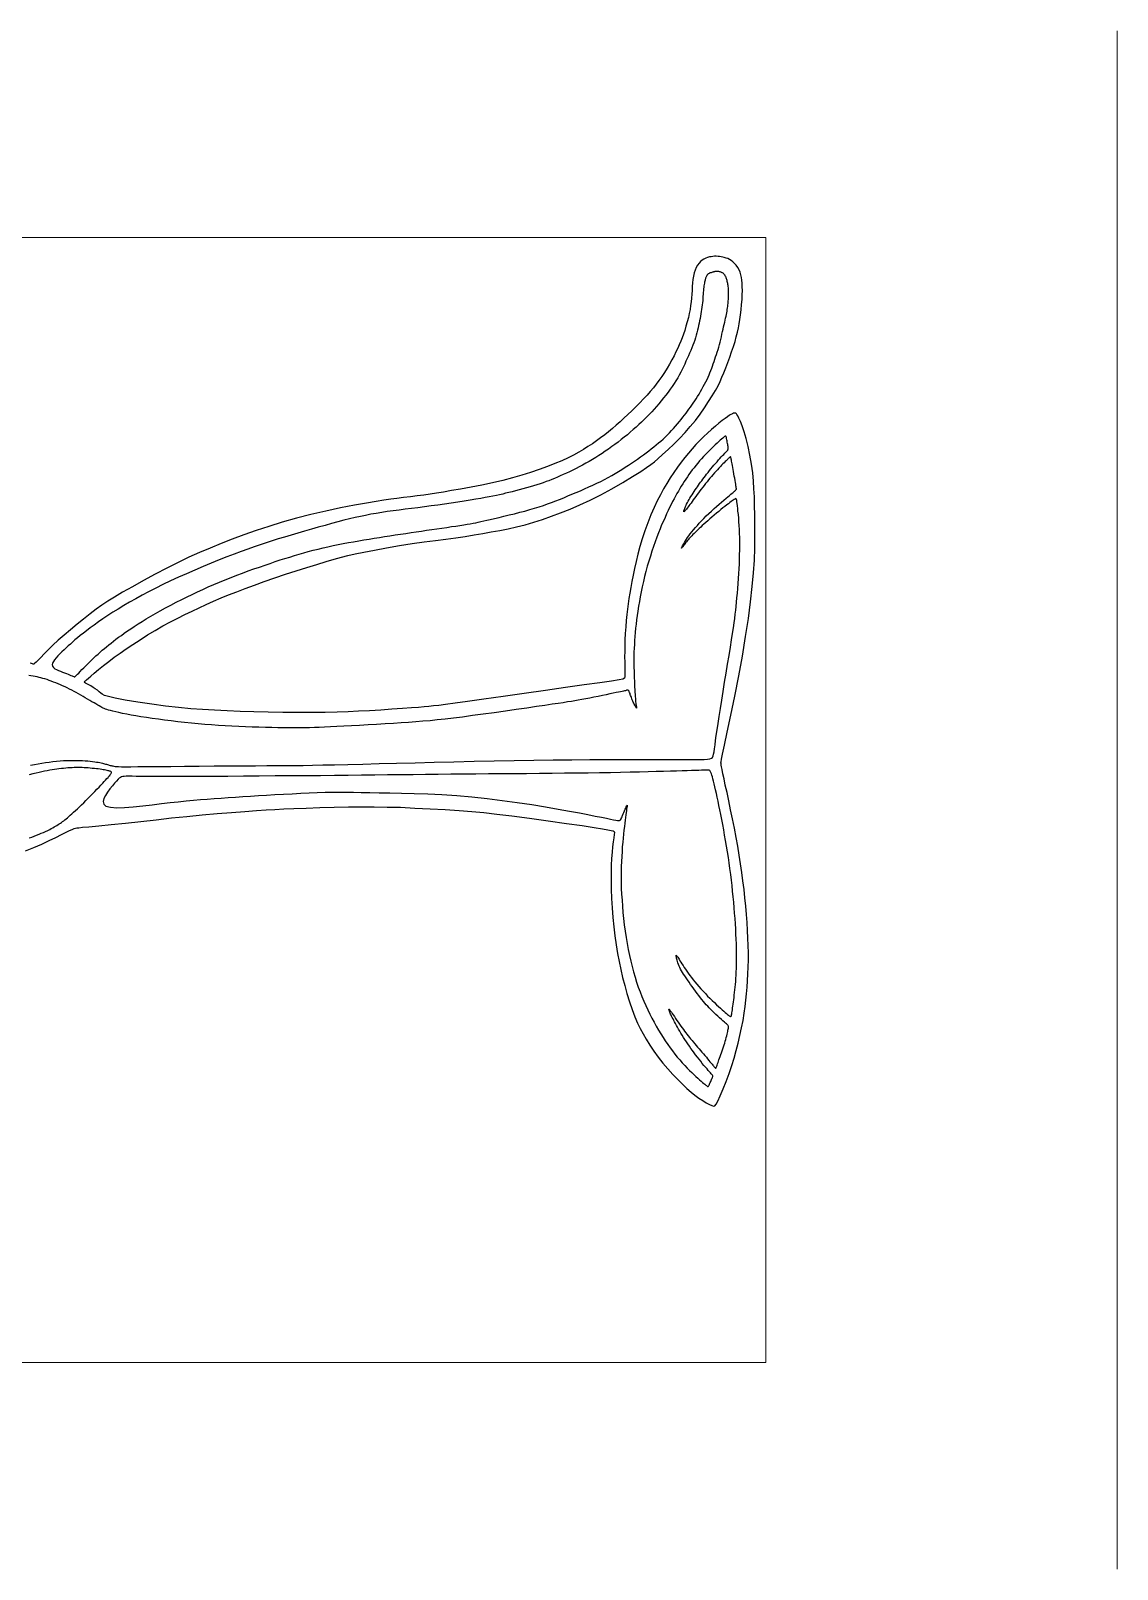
# Model space of a CAD drawing. Extents: x -10 to 143, y -5 to 105.
# Drawn here: x 65.9 to 143.2, y -4.7 to 104.7 of the extents above; entities that cross this region are included whole.
import ezdxf

# ---------------------------------------------------------------- set-up
doc = ezdxf.new("R2010")
doc.units = 0
doc.layers.add('1', color=7, linetype='CONTINUOUS')
doc.layers.add('cutUnten', color=7, linetype='CONTINUOUS', lineweight=0)
doc.layers.add('Ramen', color=7, linetype='CONTINUOUS', lineweight=0)

msp = doc.modelspace()

# ---------------------------------------------------------------- linework, layer by layer
at = {"layer": '1', "color": 7, "linetype": 'CONTINUOUS'}
for points in [[(65.56, 46.39), (66.15, 46.63), (66.71, 46.87), (67.24, 47.11), (67.71, 47.34), (68.11, 47.55), (68.45, 47.71), (68.7, 47.83), (68.88, 47.91), (69.01, 47.97), (69.11, 48), (69.2, 48.01), (69.35, 48.03), (69.61, 48.06), (70.07, 48.1), (70.77, 48.17), (71.66, 48.26), (72.68, 48.36), (73.76, 48.48), (74.85, 48.6), (75.95, 48.72), (77.04, 48.83), (78.12, 48.94), (79.19, 49.03), (80.22, 49.12), (81.16, 49.19), (81.99, 49.25), (82.68, 49.29), (83.3, 49.33), (83.93, 49.36), (84.65, 49.39), (85.52, 49.43), (86.5, 49.46), (87.52, 49.49), (88.53, 49.51), (89.47, 49.52), (90.37, 49.52), (91.28, 49.5), (92.23, 49.48), (93.27, 49.43), (94.35, 49.38), (95.41, 49.32), (96.41, 49.25), (97.31, 49.18), (98.18, 49.1), (99.1, 49), (100.16, 48.87), (101.41, 48.7), (102.75, 48.52), (104.05, 48.34), (105.17, 48.18), (106.01, 48.05), (106.6, 47.95), (106.99, 47.88), (107.23, 47.83), (107.38, 47.8), (107.45, 47.76), (107.46, 47.68), (107.45, 47.54), (107.42, 47.32), (107.38, 47.03), (107.33, 46.68), (107.29, 46.28), (107.26, 45.84), (107.24, 45.36), (107.23, 44.83), (107.23, 44.26), (107.23, 43.65), (107.26, 43), (107.29, 42.33), (107.34, 41.65), (107.41, 40.99), (107.49, 40.33), (107.58, 39.7), (107.68, 39.09), (107.79, 38.51), (107.91, 37.94), (108.04, 37.38), (108.19, 36.81), (108.35, 36.23), (108.53, 35.65), (108.72, 35.1), (108.91, 34.59), (109.1, 34.14), (109.29, 33.74), (109.5, 33.36), (109.73, 32.98), (109.98, 32.57), (110.27, 32.14), (110.57, 31.71), (110.9, 31.29), (111.25, 30.87), (111.61, 30.48), (111.96, 30.12), (112.3, 29.78), (112.61, 29.49), (112.91, 29.23), (113.19, 29), (113.46, 28.8), (113.74, 28.62), (113.99, 28.47), (114.22, 28.35), (114.4, 28.27), (114.52, 28.22), (114.61, 28.24), (114.7, 28.36), (114.82, 28.59), (114.99, 28.97), (115.2, 29.45), (115.42, 29.99), (115.63, 30.56), (115.82, 31.11), (115.99, 31.65), (116.13, 32.18), (116.27, 32.71), (116.39, 33.26), (116.51, 33.8), (116.61, 34.33), (116.7, 34.84), (116.77, 35.32), (116.82, 35.77), (116.86, 36.22), (116.9, 36.68), (116.93, 37.15), (116.96, 37.63), (116.97, 38.12), (116.99, 38.63), (116.99, 39.14), (116.98, 39.65), (116.96, 40.18), (116.94, 40.73), (116.9, 41.29), (116.86, 41.86), (116.81, 42.45), (116.75, 43.04), (116.68, 43.64), (116.6, 44.25), (116.52, 44.85), (116.43, 45.47), (116.33, 46.08), (116.24, 46.71), (116.13, 47.34), (116.01, 47.99), (115.87, 48.65), (115.73, 49.31), (115.59, 49.94), (115.47, 50.53), (115.35, 51.05), (115.26, 51.5), (115.18, 51.87), (115.13, 52.16), (115.09, 52.35), (115.06, 52.48), (115.05, 52.57), (115.04, 52.64), (115.05, 52.72), (115.08, 52.9), (115.15, 53.26), (115.29, 53.89), (115.49, 54.83), (115.75, 56.03), (116.03, 57.39), (116.31, 58.82), (116.57, 60.24), (116.79, 61.62), (116.99, 62.91), (117.15, 64.1), (117.27, 65.18), (117.36, 66.15), (117.42, 67.05), (117.45, 67.9), (117.46, 68.72), (117.46, 69.51), (117.45, 70.25), (117.43, 70.94), (117.42, 71.55), (117.39, 72.12), (117.36, 72.68), (117.3, 73.26), (117.21, 73.88), (117.1, 74.52), (116.98, 75.13), (116.84, 75.7), (116.69, 76.19), (116.55, 76.6), (116.42, 76.92), (116.32, 77.16), (116.24, 77.33), (116.18, 77.42), (116.14, 77.47), (116.1, 77.5), (116.05, 77.51), (116, 77.51), (115.93, 77.5), (115.85, 77.47), (115.75, 77.42), (115.64, 77.36), (115.5, 77.26), (115.33, 77.14), (115.12, 76.98), (114.89, 76.8), (114.64, 76.58), (114.37, 76.35), (114.09, 76.1), (113.81, 75.84), (113.53, 75.56), (113.25, 75.28), (112.98, 74.98), (112.72, 74.67), (112.46, 74.35), (112.2, 74.02), (111.94, 73.66), (111.69, 73.29), (111.43, 72.91), (111.19, 72.52), (110.96, 72.12), (110.73, 71.71), (110.51, 71.28), (110.29, 70.8), (110.06, 70.28), (109.84, 69.72), (109.62, 69.15), (109.43, 68.58), (109.27, 68.02), (109.12, 67.49), (109, 66.97), (108.89, 66.47), (108.79, 66), (108.7, 65.54), (108.62, 65.11), (108.55, 64.71), (108.49, 64.33), (108.43, 63.96), (108.39, 63.58), (108.34, 63.19), (108.3, 62.76), (108.26, 62.31), (108.23, 61.85), (108.21, 61.4), (108.19, 60.97), (108.19, 60.56), (108.18, 60.17), (108.19, 59.81), (108.19, 59.49), (108.19, 59.2), (108.2, 58.96), (108.2, 58.79), (108.18, 58.67), (108.07, 58.6), (107.79, 58.54), (107.26, 58.46), (106.42, 58.34), (105.31, 58.18), (103.99, 58), (102.55, 57.79), (101.04, 57.58), (99.55, 57.36), (98.18, 57.17), (97.01, 57), (96.12, 56.88), (95.45, 56.79), (94.96, 56.73), (94.58, 56.69), (94.25, 56.65), (93.92, 56.62), (93.53, 56.59), (93.03, 56.55), (92.39, 56.5), (91.63, 56.45), (90.83, 56.4), (90.03, 56.35), (89.26, 56.31), (88.51, 56.27), (87.73, 56.25), (86.88, 56.23), (85.93, 56.22), (84.92, 56.22), (83.86, 56.23), (82.82, 56.25), (81.8, 56.27), (80.83, 56.3), (79.9, 56.33), (79.01, 56.38), (78.16, 56.43), (77.32, 56.49), (76.45, 56.57), (75.53, 56.68), (74.54, 56.81), (73.56, 56.96), (72.66, 57.11), (71.94, 57.24), (71.46, 57.35), (71.18, 57.44), (71.02, 57.52), (70.91, 57.6), (70.8, 57.69), (70.67, 57.8), (70.52, 57.9), (70.37, 58.01), (70.21, 58.11), (70.06, 58.19), (69.93, 58.26), (69.83, 58.32), (69.76, 58.36), (69.74, 58.38), (69.75, 58.41), (69.78, 58.44), (69.83, 58.48), (69.91, 58.55), (70.03, 58.66), (70.21, 58.81), (70.45, 59.02), (70.76, 59.28), (71.1, 59.56), (71.48, 59.85), (71.87, 60.15), (72.29, 60.45), (72.73, 60.76), (73.2, 61.07), (73.71, 61.4), (74.25, 61.74), (74.79, 62.06), (75.34, 62.38), (75.87, 62.66), (76.39, 62.93), (76.9, 63.19), (77.41, 63.43), (77.92, 63.67), (78.42, 63.91), (78.94, 64.14), (79.47, 64.37), (80.01, 64.59), (80.59, 64.81), (81.19, 65.04), (81.85, 65.28), (82.55, 65.53), (83.29, 65.79), (84.05, 66.05), (84.82, 66.3), (85.57, 66.54), (86.28, 66.75), (86.94, 66.95), (87.53, 67.12), (88.03, 67.26), (88.5, 67.38), (89.01, 67.5), (89.62, 67.63), (90.38, 67.77), (91.25, 67.93), (92.16, 68.09), (93.07, 68.23), (93.93, 68.35), (94.72, 68.46), (95.47, 68.56), (96.17, 68.65), (96.83, 68.75), (97.47, 68.85), (98.09, 68.95), (98.7, 69.06), (99.3, 69.17), (99.9, 69.29), (100.5, 69.42), (101.11, 69.57), (101.72, 69.75), (102.34, 69.96), (102.98, 70.18), (103.63, 70.43), (104.3, 70.69), (105, 70.99), (105.73, 71.32), (106.49, 71.7), (107.28, 72.13), (108.05, 72.58), (108.75, 73.01), (109.33, 73.37), (109.75, 73.64), (110.05, 73.85), (110.3, 74.05), (110.56, 74.27), (110.89, 74.57), (111.28, 74.92), (111.68, 75.31), (112.1, 75.72), (112.49, 76.14), (112.86, 76.57), (113.22, 77), (113.55, 77.44), (113.87, 77.89), (114.16, 78.33), (114.42, 78.75), (114.65, 79.13), (114.83, 79.46), (114.98, 79.77), (115.11, 80.07), (115.24, 80.38), (115.38, 80.73), (115.52, 81.11), (115.67, 81.5), (115.8, 81.88), (115.93, 82.25), (116.04, 82.6), (116.13, 82.94), (116.21, 83.26), (116.28, 83.57), (116.34, 83.87), (116.39, 84.18), (116.43, 84.51), (116.47, 84.86), (116.51, 85.23), (116.54, 85.59), (116.56, 85.92), (116.57, 86.23), (116.56, 86.5), (116.55, 86.75), (116.52, 86.97), (116.49, 87.17), (116.45, 87.36), (116.4, 87.54), (116.33, 87.71), (116.24, 87.87), (116.13, 88.03), (116.01, 88.16), (115.89, 88.28), (115.76, 88.37), (115.64, 88.44), (115.52, 88.5), (115.4, 88.54), (115.28, 88.58), (115.17, 88.61), (115.06, 88.63), (114.94, 88.65), (114.83, 88.66), (114.71, 88.67), (114.59, 88.67), (114.47, 88.66), (114.34, 88.64), (114.22, 88.62), (114.09, 88.58), (113.96, 88.53), (113.83, 88.47), (113.71, 88.39), (113.59, 88.3), (113.48, 88.18), (113.38, 88.04), (113.28, 87.88), (113.2, 87.69), (113.14, 87.49), (113.09, 87.26), (113.05, 87.02), (113.02, 86.77), (113, 86.51), (112.98, 86.24), (112.96, 85.97), (112.94, 85.7), (112.91, 85.43), (112.88, 85.16), (112.84, 84.88), (112.78, 84.6), (112.72, 84.31), (112.64, 84.01), (112.55, 83.7), (112.46, 83.4), (112.37, 83.12), (112.27, 82.86), (112.18, 82.62), (112.07, 82.38), (111.96, 82.13), (111.84, 81.87), (111.7, 81.59), (111.55, 81.3), (111.39, 81), (111.21, 80.71), (111.02, 80.41), (110.83, 80.12), (110.63, 79.84), (110.43, 79.57), (110.23, 79.31), (110.01, 79.05), (109.78, 78.79), (109.53, 78.52), (109.26, 78.24), (108.98, 77.96), (108.7, 77.68), (108.42, 77.41), (108.14, 77.15), (107.87, 76.9), (107.59, 76.65), (107.32, 76.42), (107.04, 76.19), (106.77, 75.98), (106.48, 75.76), (106.19, 75.55), (105.89, 75.34), (105.58, 75.14), (105.25, 74.93), (104.92, 74.73), (104.56, 74.53), (104.17, 74.33), (103.73, 74.13), (103.23, 73.92), (102.69, 73.71), (102.11, 73.5), (101.5, 73.29), (100.87, 73.1), (100.2, 72.9), (99.51, 72.72), (98.78, 72.55), (98.02, 72.39), (97.26, 72.24), (96.52, 72.11), (95.86, 72), (95.3, 71.9), (94.8, 71.82), (94.35, 71.75), (93.9, 71.69), (93.43, 71.63), (92.95, 71.57), (92.46, 71.51), (91.99, 71.45), (91.54, 71.39), (91.06, 71.32), (90.5, 71.23), (89.81, 71.11), (88.96, 70.96), (87.98, 70.77), (86.93, 70.55), (85.87, 70.31), (84.83, 70.04), (83.83, 69.76), (82.88, 69.46), (81.97, 69.16), (81.1, 68.86), (80.27, 68.55), (79.48, 68.24), (78.7, 67.92), (77.95, 67.6), (77.19, 67.26), (76.42, 66.89), (75.62, 66.49), (74.79, 66.06), (73.95, 65.61), (73.16, 65.17), (72.46, 64.77), (71.89, 64.43), (71.42, 64.14), (71, 63.85), (70.59, 63.56), (70.15, 63.23), (69.69, 62.87), (69.23, 62.5), (68.76, 62.11), (68.32, 61.73), (67.89, 61.36), (67.51, 61), (67.17, 60.68), (66.88, 60.39), (66.64, 60.14), (66.45, 59.95), (66.32, 59.8), (66.22, 59.72), (66.16, 59.67), (66.11, 59.66), (66.06, 59.68), (65.99, 59.7), (65.9, 59.73)], [(65.92, 52.47), (66.19, 52.52), (66.46, 52.57), (66.72, 52.62), (66.99, 52.66), (67.25, 52.7), (67.51, 52.73), (67.77, 52.76), (68.02, 52.78), (68.27, 52.8), (68.51, 52.81), (68.75, 52.82), (68.98, 52.82), (69.2, 52.82), (69.41, 52.82), (69.62, 52.81), (69.81, 52.79), (70, 52.78), (70.17, 52.76), (70.33, 52.74), (70.48, 52.72), (70.61, 52.7), (70.73, 52.68), (70.84, 52.66), (70.94, 52.64), (71.03, 52.62), (71.12, 52.6), (71.19, 52.58), (71.26, 52.56), (71.33, 52.54), (71.39, 52.52), (71.46, 52.5), (71.52, 52.48), (71.58, 52.46), (71.65, 52.45), (71.71, 52.43), (71.78, 52.42), (71.85, 52.4), (71.93, 52.39), (72.04, 52.38), (72.18, 52.38), (72.39, 52.37), (72.68, 52.37), (73.06, 52.37), (73.56, 52.38), (74.2, 52.38), (74.98, 52.39), (75.89, 52.39), (76.88, 52.4), (77.92, 52.41), (78.98, 52.42), (80.02, 52.43), (81.01, 52.44), (81.92, 52.44), (82.72, 52.45), (83.42, 52.45), (84.07, 52.45), (84.7, 52.46), (85.32, 52.46), (85.99, 52.47), (86.72, 52.49), (87.54, 52.5), (88.49, 52.53), (89.56, 52.55), (90.72, 52.59), (91.96, 52.62), (93.28, 52.65), (94.64, 52.69), (96.04, 52.72), (97.47, 52.75), (98.9, 52.78), (100.33, 52.81), (101.73, 52.83), (103.11, 52.85), (104.43, 52.86), (105.7, 52.87), (106.9, 52.88), (108.01, 52.89), (109.03, 52.89), (109.95, 52.89), (110.78, 52.89), (111.51, 52.89), (112.15, 52.89), (112.71, 52.89), (113.17, 52.89), (113.55, 52.89), (113.85, 52.89), (114.08, 52.9), (114.25, 52.93), (114.36, 52.97), (114.44, 53.03), (114.49, 53.13), (114.52, 53.26), (114.55, 53.43), (114.58, 53.65), (114.62, 53.92), (114.66, 54.23), (114.71, 54.59), (114.77, 54.99), (114.84, 55.45), (114.92, 55.95), (115, 56.5), (115.1, 57.09), (115.2, 57.72), (115.3, 58.37), (115.41, 59.02), (115.51, 59.67), (115.62, 60.28), (115.71, 60.86), (115.79, 61.38), (115.87, 61.84), (115.93, 62.24), (115.98, 62.6), (116.02, 62.91), (116.06, 63.21), (116.1, 63.49), (116.13, 63.77), (116.15, 64.06), (116.18, 64.38), (116.21, 64.7), (116.24, 65.04), (116.26, 65.39), (116.29, 65.75), (116.31, 66.1), (116.33, 66.45), (116.35, 66.8), (116.36, 67.13), (116.37, 67.45), (116.38, 67.77), (116.38, 68.07), (116.38, 68.37), (116.38, 68.66), (116.37, 68.95), (116.36, 69.23), (116.34, 69.51), (116.32, 69.78), (116.3, 70.05), (116.28, 70.3), (116.25, 70.53), (116.23, 70.74), (116.21, 70.93), (116.19, 71.08), (116.18, 71.21), (116.16, 71.3), (116.15, 71.37), (116.13, 71.41), (116.12, 71.43), (116.09, 71.44), (116.06, 71.43), (116.02, 71.4), (115.97, 71.37), (115.91, 71.33), (115.84, 71.28), (115.76, 71.22), (115.67, 71.15), (115.57, 71.07), (115.45, 70.98), (115.32, 70.88), (115.18, 70.77), (115.03, 70.65), (114.88, 70.52), (114.72, 70.39), (114.56, 70.25), (114.4, 70.12), (114.25, 69.99), (114.1, 69.86), (113.96, 69.73), (113.83, 69.62), (113.71, 69.51), (113.6, 69.4), (113.49, 69.3), (113.39, 69.21), (113.3, 69.12), (113.21, 69.03), (113.13, 68.95), (113.05, 68.87), (112.97, 68.79), (112.9, 68.72), (112.83, 68.65), (112.76, 68.58), (112.7, 68.51), (112.64, 68.44), (112.58, 68.36), (112.52, 68.29), (112.47, 68.22), (112.42, 68.15), (112.37, 68.09), (112.33, 68.04), (112.3, 67.99), (112.27, 67.95), (112.25, 67.92), (112.24, 67.91), (112.23, 67.91), (112.23, 67.91), (112.24, 67.94), (112.25, 67.97), (112.28, 68.01), (112.31, 68.07), (112.34, 68.14), (112.39, 68.22), (112.45, 68.32), (112.51, 68.42), (112.58, 68.54), (112.67, 68.66), (112.76, 68.79), (112.86, 68.93), (112.97, 69.07), (113.09, 69.22), (113.22, 69.37), (113.36, 69.53), (113.5, 69.69), (113.66, 69.86), (113.82, 70.03), (113.99, 70.2), (114.17, 70.37), (114.36, 70.55), (114.55, 70.72), (114.73, 70.88), (114.91, 71.04), (115.08, 71.19), (115.25, 71.33), (115.4, 71.46), (115.53, 71.57), (115.64, 71.66), (115.74, 71.75), (115.83, 71.82), (115.9, 71.88), (115.97, 71.93), (116.02, 71.97), (116.06, 72), (116.09, 72.03), (116.11, 72.05), (116.13, 72.08), (116.14, 72.11), (116.14, 72.14), (116.13, 72.2), (116.12, 72.26), (116.11, 72.35), (116.09, 72.46), (116.07, 72.59), (116.04, 72.73), (116.02, 72.88), (115.99, 73.04), (115.96, 73.2), (115.93, 73.36), (115.91, 73.51), (115.88, 73.65), (115.86, 73.78), (115.84, 73.9), (115.82, 74), (115.8, 74.09), (115.79, 74.17), (115.77, 74.24), (115.76, 74.29), (115.75, 74.34), (115.74, 74.37), (115.74, 74.39), (115.73, 74.4), (115.72, 74.4), (115.7, 74.4), (115.68, 74.39), (115.66, 74.37), (115.64, 74.35), (115.6, 74.32), (115.56, 74.28), (115.52, 74.24), (115.47, 74.19), (115.41, 74.13), (115.34, 74.07), (115.26, 73.99), (115.18, 73.91), (115.09, 73.81), (115, 73.71), (114.9, 73.61), (114.79, 73.49), (114.69, 73.38), (114.58, 73.26), (114.47, 73.13), (114.36, 73.01), (114.26, 72.88), (114.15, 72.76), (114.05, 72.63), (113.94, 72.5), (113.84, 72.37), (113.74, 72.24), (113.63, 72.11), (113.53, 71.98), (113.44, 71.85), (113.34, 71.72), (113.25, 71.59), (113.16, 71.47), (113.07, 71.35), (112.99, 71.23), (112.91, 71.12), (112.83, 71.02), (112.76, 70.93), (112.7, 70.84), (112.64, 70.76), (112.58, 70.69), (112.54, 70.63), (112.5, 70.59), (112.46, 70.55), (112.44, 70.52), (112.42, 70.51), (112.41, 70.5), (112.4, 70.51), (112.4, 70.52), (112.4, 70.55), (112.41, 70.58), (112.43, 70.62), (112.44, 70.68), (112.47, 70.74), (112.49, 70.8), (112.52, 70.88), (112.56, 70.96), (112.6, 71.05), (112.65, 71.15), (112.7, 71.25), (112.77, 71.36), (112.83, 71.47), (112.9, 71.58), (112.98, 71.7), (113.06, 71.82), (113.13, 71.93), (113.21, 72.05), (113.29, 72.17), (113.37, 72.28), (113.44, 72.39), (113.52, 72.5), (113.59, 72.6), (113.67, 72.71), (113.75, 72.82), (113.84, 72.94), (113.93, 73.05), (114.02, 73.18), (114.12, 73.3), (114.22, 73.43), (114.33, 73.56), (114.43, 73.69), (114.54, 73.82), (114.65, 73.94), (114.76, 74.06), (114.86, 74.18), (114.97, 74.29), (115.06, 74.4), (115.16, 74.49), (115.24, 74.58), (115.32, 74.66), (115.39, 74.74), (115.44, 74.79), (115.49, 74.84), (115.52, 74.88), (115.54, 74.92), (115.56, 74.95), (115.56, 74.99), (115.56, 75.03), (115.56, 75.07), (115.55, 75.13), (115.54, 75.2), (115.52, 75.28), (115.51, 75.36), (115.49, 75.45), (115.48, 75.54), (115.46, 75.62), (115.44, 75.7), (115.43, 75.77), (115.42, 75.82), (115.4, 75.85), (115.38, 75.87), (115.36, 75.88), (115.33, 75.87), (115.29, 75.84), (115.24, 75.8), (115.17, 75.74), (115.09, 75.67), (114.99, 75.58), (114.88, 75.49), (114.76, 75.38), (114.63, 75.26), (114.5, 75.13), (114.36, 75), (114.22, 74.86), (114.08, 74.71), (113.94, 74.57), (113.8, 74.42), (113.66, 74.26), (113.52, 74.11), (113.39, 73.95), (113.25, 73.79), (113.13, 73.63), (113, 73.47), (112.88, 73.31), (112.76, 73.15), (112.65, 72.99), (112.54, 72.82), (112.43, 72.66), (112.32, 72.49), (112.22, 72.32), (112.11, 72.15), (112.01, 71.97), (111.91, 71.79), (111.81, 71.61), (111.7, 71.42), (111.6, 71.22), (111.5, 71.01), (111.39, 70.8), (111.28, 70.58), (111.17, 70.34), (111.06, 70.1), (110.94, 69.84), (110.82, 69.57), (110.71, 69.29), (110.59, 69), (110.47, 68.69), (110.36, 68.37), (110.24, 68.04), (110.13, 67.69), (110.02, 67.34), (109.91, 66.99), (109.8, 66.62), (109.7, 66.26), (109.61, 65.89), (109.52, 65.53), (109.44, 65.17), (109.37, 64.81), (109.3, 64.46), (109.24, 64.11), (109.18, 63.78), (109.13, 63.44), (109.08, 63.12), (109.04, 62.81), (109, 62.5), (108.97, 62.21), (108.94, 61.92), (108.91, 61.63), (108.89, 61.35), (108.88, 61.07), (108.86, 60.79), (108.85, 60.51), (108.85, 60.24), (108.85, 59.96), (108.85, 59.69), (108.85, 59.43), (108.86, 59.17), (108.86, 58.92), (108.87, 58.68), (108.88, 58.46), (108.89, 58.24), (108.9, 58.04), (108.91, 57.84), (108.92, 57.67), (108.93, 57.5), (108.94, 57.35), (108.95, 57.21), (108.96, 57.09), (108.97, 56.98), (108.98, 56.89), (108.99, 56.81), (109, 56.74), (109.01, 56.68), (109.02, 56.64), (109.02, 56.6), (109.03, 56.57), (109.03, 56.55), (109.02, 56.54), (109.02, 56.54), (109.01, 56.55), (109, 56.57), (108.98, 56.6), (108.96, 56.64), (108.93, 56.69), (108.91, 56.75), (108.87, 56.81), (108.84, 56.88), (108.8, 56.96), (108.77, 57.04), (108.73, 57.12), (108.7, 57.2), (108.67, 57.28), (108.64, 57.36), (108.61, 57.44), (108.59, 57.51), (108.57, 57.58), (108.54, 57.64), (108.52, 57.7), (108.5, 57.74), (108.48, 57.77), (108.46, 57.79), (108.44, 57.8), (108.42, 57.81), (108.4, 57.81), (108.37, 57.81), (108.33, 57.8), (108.29, 57.79), (108.24, 57.77), (108.17, 57.76), (108.1, 57.74), (108, 57.72), (107.89, 57.7), (107.75, 57.67), (107.58, 57.64), (107.38, 57.59), (107.14, 57.55), (106.88, 57.49), (106.6, 57.43), (106.31, 57.37), (106, 57.31), (105.71, 57.25), (105.42, 57.2), (105.15, 57.14), (104.89, 57.1), (104.65, 57.06), (104.4, 57.01), (104.13, 56.97), (103.82, 56.92), (103.46, 56.87), (103.03, 56.81), (102.51, 56.73), (101.91, 56.64), (101.22, 56.54), (100.48, 56.43), (99.7, 56.32), (98.91, 56.21), (98.12, 56.1), (97.36, 56), (96.65, 55.9), (96, 55.82), (95.41, 55.75), (94.86, 55.69), (94.34, 55.64), (93.83, 55.6), (93.33, 55.56), (92.82, 55.52), (92.29, 55.48), (91.73, 55.45), (91.14, 55.41), (90.53, 55.37), (89.93, 55.34), (89.33, 55.31), (88.75, 55.27), (88.21, 55.24), (87.7, 55.22), (87.25, 55.2), (86.84, 55.18), (86.46, 55.16), (86.11, 55.15), (85.77, 55.14), (85.44, 55.13), (85.09, 55.13), (84.74, 55.13), (84.35, 55.13), (83.95, 55.13), (83.52, 55.14), (83.08, 55.15), (82.63, 55.16), (82.16, 55.17), (81.69, 55.19), (81.21, 55.21), (80.73, 55.23), (80.25, 55.25), (79.77, 55.28), (79.29, 55.31), (78.8, 55.35), (78.32, 55.38), (77.84, 55.42), (77.36, 55.47), (76.87, 55.52), (76.39, 55.57), (75.92, 55.62), (75.46, 55.68), (75.01, 55.74), (74.58, 55.8), (74.17, 55.86), (73.77, 55.92), (73.41, 55.98), (73.07, 56.04), (72.76, 56.1), (72.47, 56.16), (72.21, 56.22), (71.99, 56.27), (71.78, 56.32), (71.61, 56.36), (71.47, 56.4), (71.35, 56.44), (71.25, 56.47), (71.16, 56.51), (71.08, 56.54), (71, 56.58), (70.91, 56.63), (70.81, 56.69), (70.7, 56.75), (70.57, 56.83), (70.44, 56.91), (70.29, 56.99), (70.13, 57.08), (69.97, 57.18), (69.81, 57.27), (69.65, 57.36), (69.49, 57.46), (69.33, 57.55), (69.17, 57.64), (69.01, 57.72), (68.85, 57.81), (68.69, 57.89), (68.53, 57.97), (68.37, 58.05), (68.2, 58.12), (68.04, 58.19), (67.88, 58.26), (67.71, 58.33), (67.55, 58.39), (67.39, 58.45), (67.24, 58.51), (67.09, 58.56), (66.94, 58.61), (66.8, 58.65), (66.66, 58.69), (66.52, 58.72), (66.38, 58.75), (66.24, 58.78), (66.1, 58.81), (65.95, 58.83), (65.8, 58.86)], [(65.83, 47.3), (66.01, 47.36), (66.18, 47.43), (66.35, 47.5), (66.52, 47.56), (66.68, 47.63), (66.84, 47.7), (66.99, 47.77), (67.14, 47.84), (67.28, 47.91), (67.39, 47.97), (67.5, 48.02), (67.6, 48.08), (67.69, 48.14), (67.79, 48.19), (67.88, 48.25), (67.96, 48.3), (68.04, 48.36), (68.12, 48.41), (68.2, 48.47), (68.28, 48.53), (68.36, 48.59), (68.45, 48.66), (68.54, 48.74), (68.64, 48.82), (68.74, 48.91), (68.86, 49.01), (68.98, 49.13), (69.11, 49.25), (69.25, 49.38), (69.39, 49.51), (69.54, 49.66), (69.7, 49.81), (69.85, 49.96), (70.01, 50.12), (70.17, 50.28), (70.33, 50.45), (70.49, 50.61), (70.64, 50.76), (70.79, 50.92), (70.92, 51.06), (71.05, 51.19), (71.16, 51.31), (71.26, 51.42), (71.35, 51.52), (71.43, 51.61), (71.49, 51.69), (71.55, 51.75), (71.59, 51.81), (71.63, 51.86), (71.65, 51.9), (71.67, 51.93), (71.68, 51.96), (71.68, 51.98), (71.66, 52), (71.65, 52.01), (71.62, 52.02), (71.58, 52.04), (71.54, 52.05), (71.49, 52.07), (71.43, 52.08), (71.36, 52.1), (71.28, 52.12), (71.19, 52.14), (71.09, 52.15), (70.98, 52.17), (70.86, 52.19), (70.74, 52.21), (70.6, 52.22), (70.46, 52.24), (70.31, 52.25), (70.17, 52.26), (70.02, 52.28), (69.87, 52.28), (69.73, 52.29), (69.58, 52.3), (69.44, 52.3), (69.3, 52.3), (69.15, 52.3), (69.01, 52.3), (68.87, 52.29), (68.72, 52.28), (68.57, 52.28), (68.42, 52.26), (68.26, 52.25), (68.11, 52.23), (67.94, 52.22), (67.78, 52.2), (67.62, 52.17), (67.45, 52.15), (67.28, 52.12), (67.1, 52.08), (66.92, 52.05), (66.72, 52.01), (66.52, 51.96), (66.31, 51.92), (66.08, 51.86), (65.83, 51.8)]]:
    msp.add_lwpolyline(points, dxfattribs=at)
for points in [[(67.48, 59.52), (67.55, 59.43), (67.64, 59.34), (67.77, 59.27), (67.9, 59.21), (68.05, 59.16), (68.2, 59.1), (68.34, 59.05), (68.47, 59), (68.59, 58.95), (68.69, 58.9), (68.79, 58.86), (68.87, 58.83), (68.93, 58.8), (68.99, 58.78), (69.03, 58.77), (69.06, 58.77), (69.1, 58.79), (69.14, 58.82), (69.19, 58.87), (69.26, 58.94), (69.35, 59.03), (69.45, 59.14), (69.57, 59.27), (69.7, 59.4), (69.84, 59.54), (69.99, 59.69), (70.13, 59.83), (70.28, 59.98), (70.43, 60.12), (70.57, 60.25), (70.72, 60.38), (70.87, 60.52), (71.02, 60.65), (71.17, 60.77), (71.32, 60.9), (71.48, 61.03), (71.65, 61.16), (71.82, 61.29), (71.99, 61.43), (72.18, 61.57), (72.38, 61.71), (72.59, 61.86), (72.81, 62.02), (73.05, 62.18), (73.3, 62.35), (73.57, 62.52), (73.85, 62.7), (74.15, 62.88), (74.47, 63.07), (74.8, 63.26), (75.15, 63.46), (75.52, 63.66), (75.89, 63.86), (76.28, 64.06), (76.69, 64.26), (77.05, 64.44), (77.42, 64.62), (77.79, 64.8), (78.18, 64.97), (78.56, 65.15), (78.96, 65.32), (79.36, 65.49), (79.77, 65.66), (80.18, 65.82), (80.59, 65.98), (81, 66.14), (81.41, 66.29), (81.81, 66.43), (82.21, 66.57), (82.6, 66.7), (82.97, 66.83), (83.33, 66.95), (83.68, 67.07), (84.02, 67.18), (84.36, 67.28), (84.69, 67.38), (85.02, 67.48), (85.35, 67.58), (85.68, 67.67), (86.02, 67.76), (86.37, 67.84), (86.73, 67.93), (87.08, 68.01), (87.44, 68.09), (87.81, 68.16), (88.17, 68.24), (88.54, 68.31), (88.9, 68.37), (89.27, 68.44), (89.64, 68.5), (90, 68.56), (90.37, 68.62), (90.74, 68.68), (91.11, 68.74), (91.49, 68.79), (91.86, 68.85), (92.23, 68.91), (92.61, 68.96), (92.99, 69.02), (93.36, 69.08), (93.73, 69.13), (94.1, 69.19), (94.47, 69.24), (94.83, 69.29), (95.19, 69.34), (95.53, 69.39), (95.86, 69.44), (96.17, 69.48), (96.47, 69.53), (96.74, 69.57), (96.99, 69.61), (97.2, 69.65), (97.4, 69.69), (97.59, 69.72), (97.77, 69.76), (97.95, 69.8), (98.16, 69.85), (98.38, 69.9), (98.63, 69.96), (98.93, 70.03), (99.25, 70.1), (99.6, 70.18), (99.96, 70.27), (100.34, 70.36), (100.72, 70.46), (101.09, 70.55), (101.44, 70.65), (101.78, 70.75), (102.1, 70.85), (102.41, 70.95), (102.71, 71.06), (102.99, 71.16), (103.28, 71.27), (103.56, 71.38), (103.85, 71.5), (104.14, 71.62), (104.44, 71.74), (104.74, 71.87), (105.04, 71.99), (105.34, 72.12), (105.63, 72.26), (105.92, 72.39), (106.21, 72.53), (106.49, 72.66), (106.75, 72.8), (107.01, 72.94), (107.27, 73.08), (107.52, 73.22), (107.76, 73.37), (107.99, 73.51), (108.23, 73.66), (108.45, 73.81), (108.68, 73.95), (108.89, 74.1), (109.11, 74.25), (109.31, 74.4), (109.52, 74.55), (109.71, 74.69), (109.9, 74.83), (110.08, 74.97), (110.26, 75.11), (110.43, 75.25), (110.6, 75.39), (110.76, 75.52), (110.92, 75.67), (111.07, 75.81), (111.23, 75.96), (111.38, 76.11), (111.52, 76.27), (111.67, 76.43), (111.81, 76.59), (111.95, 76.76), (112.08, 76.92), (112.21, 77.07), (112.33, 77.23), (112.44, 77.37), (112.56, 77.52), (112.66, 77.66), (112.76, 77.8), (112.87, 77.94), (112.97, 78.08), (113.07, 78.23), (113.17, 78.38), (113.27, 78.54), (113.38, 78.7), (113.48, 78.87), (113.58, 79.05), (113.69, 79.22), (113.78, 79.4), (113.88, 79.57), (113.97, 79.74), (114.05, 79.9), (114.12, 80.07), (114.19, 80.23), (114.26, 80.38), (114.32, 80.54), (114.38, 80.7), (114.44, 80.85), (114.49, 81.01), (114.55, 81.18), (114.61, 81.34), (114.66, 81.51), (114.72, 81.68), (114.77, 81.85), (114.83, 82.03), (114.88, 82.2), (114.93, 82.39), (114.98, 82.57), (115.03, 82.76), (115.07, 82.94), (115.11, 83.13), (115.16, 83.31), (115.2, 83.49), (115.23, 83.66), (115.27, 83.82), (115.31, 83.98), (115.34, 84.13), (115.37, 84.27), (115.4, 84.4), (115.43, 84.53), (115.45, 84.65), (115.48, 84.77), (115.49, 84.89), (115.51, 85), (115.53, 85.1), (115.54, 85.21), (115.55, 85.31), (115.55, 85.41), (115.56, 85.5), (115.57, 85.59), (115.57, 85.67), (115.57, 85.76), (115.58, 85.84), (115.58, 85.91), (115.58, 85.99), (115.58, 86.06), (115.58, 86.13), (115.58, 86.21), (115.58, 86.28), (115.57, 86.36), (115.57, 86.43), (115.56, 86.51), (115.55, 86.59), (115.53, 86.66), (115.52, 86.74), (115.51, 86.81), (115.49, 86.88), (115.47, 86.95), (115.46, 87.01), (115.44, 87.07), (115.42, 87.13), (115.4, 87.18), (115.37, 87.23), (115.35, 87.28), (115.33, 87.32), (115.3, 87.35), (115.28, 87.38), (115.25, 87.41), (115.22, 87.44), (115.19, 87.46), (115.16, 87.48), (115.13, 87.49), (115.09, 87.51), (115.06, 87.53), (115.02, 87.54), (114.98, 87.56), (114.94, 87.57), (114.89, 87.58), (114.85, 87.59), (114.8, 87.59), (114.75, 87.59), (114.71, 87.59), (114.66, 87.59), (114.61, 87.58), (114.57, 87.57), (114.52, 87.56), (114.48, 87.55), (114.43, 87.53), (114.39, 87.52), (114.34, 87.5), (114.3, 87.49), (114.26, 87.48), (114.22, 87.46), (114.19, 87.45), (114.15, 87.43), (114.12, 87.41), (114.09, 87.38), (114.07, 87.35), (114.05, 87.32), (114.03, 87.29), (114.01, 87.25), (113.99, 87.21), (113.97, 87.17), (113.95, 87.12), (113.94, 87.07), (113.92, 87.02), (113.91, 86.96), (113.89, 86.89), (113.87, 86.82), (113.86, 86.75), (113.84, 86.66), (113.83, 86.57), (113.81, 86.47), (113.8, 86.35), (113.79, 86.23), (113.78, 86.1), (113.77, 85.96), (113.76, 85.82), (113.75, 85.67), (113.74, 85.52), (113.72, 85.36), (113.7, 85.21), (113.68, 85.05), (113.66, 84.89), (113.64, 84.73), (113.61, 84.57), (113.58, 84.4), (113.55, 84.24), (113.52, 84.07), (113.48, 83.91), (113.45, 83.74), (113.41, 83.57), (113.37, 83.41), (113.33, 83.23), (113.28, 83.06), (113.22, 82.88), (113.17, 82.71), (113.1, 82.52), (113.04, 82.34), (112.96, 82.15), (112.89, 81.97), (112.81, 81.78), (112.73, 81.58), (112.64, 81.39), (112.55, 81.2), (112.46, 81), (112.37, 80.81), (112.28, 80.61), (112.18, 80.42), (112.07, 80.22), (111.96, 80.02), (111.84, 79.82), (111.71, 79.62), (111.57, 79.41), (111.43, 79.21), (111.28, 79), (111.12, 78.79), (110.96, 78.59), (110.79, 78.38), (110.62, 78.18), (110.45, 77.99), (110.28, 77.79), (110.11, 77.6), (109.93, 77.42), (109.76, 77.24), (109.58, 77.05), (109.39, 76.87), (109.2, 76.7), (109, 76.52), (108.8, 76.34), (108.59, 76.16), (108.38, 75.98), (108.16, 75.81), (107.94, 75.63), (107.72, 75.46), (107.49, 75.29), (107.27, 75.13), (107.04, 74.96), (106.81, 74.81), (106.58, 74.65), (106.36, 74.5), (106.13, 74.36), (105.9, 74.22), (105.66, 74.08), (105.43, 73.95), (105.2, 73.82), (104.96, 73.7), (104.73, 73.58), (104.49, 73.46), (104.26, 73.35), (104.04, 73.25), (103.82, 73.15), (103.61, 73.05), (103.4, 72.96), (103.2, 72.87), (103, 72.79), (102.8, 72.71), (102.6, 72.64), (102.39, 72.56), (102.17, 72.49), (101.95, 72.41), (101.71, 72.34), (101.46, 72.27), (101.2, 72.19), (100.95, 72.12), (100.69, 72.05), (100.43, 71.99), (100.19, 71.92), (99.95, 71.87), (99.72, 71.81), (99.51, 71.76), (99.29, 71.71), (99.06, 71.66), (98.82, 71.61), (98.56, 71.56), (98.27, 71.51), (97.95, 71.45), (97.59, 71.39), (97.19, 71.32), (96.77, 71.25), (96.32, 71.18), (95.85, 71.11), (95.38, 71.04), (94.89, 70.97), (94.41, 70.91), (93.94, 70.85), (93.48, 70.79), (93.02, 70.73), (92.57, 70.68), (92.14, 70.62), (91.71, 70.56), (91.3, 70.51), (90.9, 70.45), (90.52, 70.38), (90.14, 70.32), (89.76, 70.24), (89.39, 70.17), (89.01, 70.08), (88.62, 69.99), (88.21, 69.89), (87.79, 69.78), (87.34, 69.66), (86.87, 69.53), (86.39, 69.4), (85.9, 69.26), (85.41, 69.12), (84.93, 68.98), (84.45, 68.84), (83.99, 68.7), (83.54, 68.57), (83.11, 68.43), (82.68, 68.29), (82.25, 68.15), (81.82, 68.01), (81.37, 67.85), (80.91, 67.68), (80.41, 67.49), (79.89, 67.29), (79.34, 67.07), (78.77, 66.84), (78.19, 66.6), (77.6, 66.35), (77.01, 66.09), (76.44, 65.84), (75.88, 65.58), (75.34, 65.32), (74.82, 65.07), (74.32, 64.81), (73.85, 64.56), (73.4, 64.31), (72.96, 64.07), (72.55, 63.83), (72.15, 63.58), (71.77, 63.35), (71.41, 63.11), (71.07, 62.88), (70.75, 62.66), (70.45, 62.44), (70.17, 62.24), (69.91, 62.04), (69.68, 61.86), (69.46, 61.69), (69.26, 61.53), (69.08, 61.38), (68.91, 61.23), (68.75, 61.09), (68.6, 60.96), (68.45, 60.82), (68.3, 60.68), (68.15, 60.54), (68.01, 60.4), (67.87, 60.26), (67.74, 60.12), (67.63, 59.98), (67.54, 59.85), (67.49, 59.73), (67.46, 59.63), (67.48, 59.52)], [(71.6, 49.48), (72.05, 49.44), (72.6, 49.46), (73.23, 49.51), (73.9, 49.58), (74.58, 49.66), (75.24, 49.75), (75.86, 49.82), (76.43, 49.88), (76.98, 49.94), (77.5, 49.99), (78, 50.03), (78.49, 50.07), (78.98, 50.1), (79.48, 50.14), (79.98, 50.17), (80.5, 50.21), (81.03, 50.24), (81.57, 50.28), (82.13, 50.31), (82.71, 50.35), (83.31, 50.38), (83.92, 50.42), (84.53, 50.45), (85.14, 50.48), (85.74, 50.51), (86.32, 50.53), (86.87, 50.55), (87.39, 50.56), (87.89, 50.56), (88.38, 50.56), (88.9, 50.55), (89.45, 50.54), (90.05, 50.53), (90.72, 50.52), (91.48, 50.5), (92.32, 50.49), (93.22, 50.46), (94.18, 50.43), (95.19, 50.38), (96.24, 50.31), (97.31, 50.22), (98.4, 50.1), (99.48, 49.97), (100.55, 49.82), (101.58, 49.67), (102.55, 49.51), (103.45, 49.35), (104.26, 49.21), (104.97, 49.08), (105.58, 48.96), (106.1, 48.86), (106.53, 48.77), (106.89, 48.7), (107.17, 48.64), (107.4, 48.6), (107.55, 48.57), (107.67, 48.55), (107.75, 48.54), (107.82, 48.54), (107.86, 48.56), (107.9, 48.6), (107.93, 48.65), (107.96, 48.72), (108, 48.8), (108.04, 48.9), (108.09, 49.01), (108.13, 49.12), (108.18, 49.23), (108.22, 49.34), (108.27, 49.43), (108.3, 49.52), (108.33, 49.58), (108.35, 49.62), (108.36, 49.64), (108.37, 49.64), (108.37, 49.63), (108.37, 49.59), (108.36, 49.53), (108.35, 49.45), (108.33, 49.35), (108.32, 49.24), (108.3, 49.1), (108.28, 48.94), (108.25, 48.76), (108.22, 48.56), (108.2, 48.35), (108.17, 48.11), (108.14, 47.86), (108.11, 47.58), (108.08, 47.29), (108.05, 46.99), (108.02, 46.67), (108, 46.33), (107.98, 45.99), (107.96, 45.63), (107.95, 45.26), (107.94, 44.89), (107.94, 44.5), (107.94, 44.11), (107.95, 43.71), (107.97, 43.3), (108, 42.87), (108.03, 42.45), (108.06, 42.01), (108.11, 41.57), (108.16, 41.12), (108.22, 40.68), (108.29, 40.23), (108.37, 39.8), (108.44, 39.37), (108.53, 38.95), (108.62, 38.54), (108.72, 38.15), (108.82, 37.77), (108.93, 37.4), (109.04, 37.04), (109.16, 36.69), (109.28, 36.35), (109.41, 36.02), (109.55, 35.69), (109.69, 35.38), (109.83, 35.07), (109.98, 34.77), (110.13, 34.48), (110.28, 34.19), (110.44, 33.91), (110.6, 33.64), (110.76, 33.38), (110.92, 33.12), (111.08, 32.87), (111.25, 32.62), (111.42, 32.38), (111.59, 32.15), (111.76, 31.93), (111.93, 31.72), (112.11, 31.51), (112.28, 31.31), (112.46, 31.12), (112.63, 30.94), (112.8, 30.77), (112.96, 30.61), (113.11, 30.47), (113.26, 30.33), (113.39, 30.21), (113.51, 30.1), (113.62, 30), (113.72, 29.92), (113.81, 29.84), (113.89, 29.78), (113.96, 29.73), (114.01, 29.69), (114.05, 29.66), (114.08, 29.63), (114.11, 29.62), (114.13, 29.62), (114.14, 29.63), (114.16, 29.65), (114.18, 29.69), (114.2, 29.73), (114.22, 29.79), (114.25, 29.85), (114.28, 29.92), (114.31, 29.99), (114.34, 30.06), (114.37, 30.13), (114.4, 30.19), (114.43, 30.25), (114.44, 30.29), (114.45, 30.33), (114.45, 30.36), (114.45, 30.39), (114.43, 30.43), (114.4, 30.47), (114.35, 30.52), (114.3, 30.59), (114.23, 30.67), (114.14, 30.77), (114.05, 30.88), (113.94, 31), (113.83, 31.13), (113.71, 31.27), (113.6, 31.42), (113.48, 31.57), (113.36, 31.72), (113.24, 31.87), (113.13, 32.02), (113.01, 32.18), (112.9, 32.33), (112.79, 32.49), (112.68, 32.65), (112.58, 32.8), (112.48, 32.96), (112.38, 33.11), (112.29, 33.27), (112.19, 33.42), (112.11, 33.56), (112.02, 33.7), (111.95, 33.84), (111.87, 33.97), (111.8, 34.1), (111.74, 34.22), (111.68, 34.33), (111.63, 34.43), (111.58, 34.53), (111.53, 34.62), (111.49, 34.7), (111.46, 34.77), (111.43, 34.84), (111.41, 34.9), (111.39, 34.95), (111.37, 34.99), (111.36, 35.03), (111.35, 35.06), (111.35, 35.08), (111.34, 35.1), (111.34, 35.12), (111.35, 35.12), (111.35, 35.12), (111.37, 35.11), (111.39, 35.08), (111.42, 35.04), (111.46, 34.99), (111.51, 34.92), (111.57, 34.82), (111.65, 34.72), (111.73, 34.6), (111.81, 34.47), (111.91, 34.33), (112, 34.19), (112.1, 34.05), (112.19, 33.92), (112.28, 33.79), (112.37, 33.67), (112.45, 33.56), (112.54, 33.45), (112.62, 33.34), (112.71, 33.23), (112.79, 33.12), (112.88, 33.01), (112.98, 32.9), (113.07, 32.79), (113.17, 32.67), (113.27, 32.55), (113.38, 32.43), (113.48, 32.31), (113.59, 32.19), (113.69, 32.07), (113.8, 31.95), (113.9, 31.82), (114, 31.71), (114.09, 31.59), (114.18, 31.48), (114.26, 31.38), (114.34, 31.29), (114.41, 31.21), (114.46, 31.15), (114.51, 31.09), (114.54, 31.05), (114.57, 31.01), (114.6, 30.98), (114.62, 30.96), (114.63, 30.95), (114.65, 30.93), (114.66, 30.93), (114.66, 30.92), (114.67, 30.93), (114.68, 30.94), (114.69, 30.96), (114.71, 30.99), (114.72, 31.03), (114.74, 31.08), (114.77, 31.15), (114.8, 31.23), (114.83, 31.32), (114.86, 31.42), (114.9, 31.53), (114.94, 31.65), (114.99, 31.77), (115.03, 31.9), (115.08, 32.03), (115.13, 32.17), (115.17, 32.3), (115.22, 32.44), (115.27, 32.58), (115.31, 32.71), (115.35, 32.84), (115.39, 32.97), (115.42, 33.1), (115.45, 33.22), (115.48, 33.34), (115.51, 33.45), (115.53, 33.54), (115.54, 33.63), (115.56, 33.71), (115.57, 33.78), (115.58, 33.83), (115.58, 33.87), (115.57, 33.91), (115.56, 33.94), (115.53, 33.98), (115.5, 34.02), (115.44, 34.07), (115.37, 34.13), (115.29, 34.21), (115.18, 34.3), (115.07, 34.4), (114.94, 34.51), (114.82, 34.63), (114.68, 34.75), (114.55, 34.87), (114.43, 34.99), (114.31, 35.11), (114.2, 35.22), (114.1, 35.33), (113.99, 35.44), (113.89, 35.56), (113.79, 35.68), (113.69, 35.81), (113.58, 35.94), (113.47, 36.09), (113.35, 36.24), (113.23, 36.4), (113.11, 36.57), (112.99, 36.73), (112.88, 36.89), (112.77, 37.05), (112.66, 37.21), (112.56, 37.35), (112.47, 37.49), (112.38, 37.62), (112.31, 37.74), (112.23, 37.86), (112.17, 37.97), (112.11, 38.09), (112.06, 38.19), (112.02, 38.3), (111.98, 38.41), (111.95, 38.51), (111.92, 38.6), (111.9, 38.69), (111.88, 38.76), (111.87, 38.83), (111.86, 38.88), (111.85, 38.92), (111.85, 38.95), (111.85, 38.96), (111.86, 38.96), (111.88, 38.95), (111.9, 38.92), (111.93, 38.88), (111.96, 38.82), (112.01, 38.75), (112.06, 38.67), (112.12, 38.57), (112.19, 38.46), (112.26, 38.35), (112.34, 38.22), (112.43, 38.09), (112.52, 37.96), (112.61, 37.82), (112.71, 37.68), (112.82, 37.53), (112.94, 37.38), (113.06, 37.22), (113.18, 37.06), (113.32, 36.9), (113.46, 36.74), (113.61, 36.57), (113.77, 36.4), (113.93, 36.23), (114.09, 36.06), (114.26, 35.9), (114.42, 35.74), (114.57, 35.59), (114.72, 35.44), (114.87, 35.31), (115, 35.19), (115.12, 35.08), (115.24, 34.98), (115.34, 34.89), (115.43, 34.81), (115.51, 34.75), (115.58, 34.69), (115.63, 34.65), (115.68, 34.62), (115.71, 34.6), (115.73, 34.59), (115.75, 34.6), (115.77, 34.62), (115.78, 34.66), (115.79, 34.72), (115.81, 34.79), (115.82, 34.87), (115.84, 34.97), (115.86, 35.08), (115.87, 35.21), (115.89, 35.34), (115.91, 35.48), (115.93, 35.64), (115.95, 35.79), (115.97, 35.96), (115.99, 36.13), (116.01, 36.31), (116.03, 36.49), (116.05, 36.68), (116.07, 36.88), (116.09, 37.09), (116.1, 37.31), (116.12, 37.54), (116.13, 37.77), (116.14, 38.02), (116.15, 38.28), (116.15, 38.55), (116.15, 38.83), (116.15, 39.13), (116.15, 39.45), (116.14, 39.77), (116.12, 40.11), (116.11, 40.47), (116.09, 40.83), (116.07, 41.19), (116.04, 41.57), (116.01, 41.95), (115.98, 42.34), (115.95, 42.73), (115.91, 43.12), (115.87, 43.51), (115.83, 43.91), (115.79, 44.31), (115.74, 44.71), (115.68, 45.12), (115.63, 45.52), (115.57, 45.92), (115.5, 46.32), (115.44, 46.72), (115.37, 47.12), (115.3, 47.5), (115.24, 47.88), (115.17, 48.25), (115.1, 48.61), (115.03, 48.96), (114.97, 49.29), (114.9, 49.61), (114.84, 49.92), (114.78, 50.2), (114.72, 50.47), (114.66, 50.72), (114.61, 50.94), (114.56, 51.15), (114.51, 51.33), (114.47, 51.5), (114.43, 51.64), (114.39, 51.76), (114.36, 51.86), (114.33, 51.95), (114.3, 52.01), (114.27, 52.06), (114.24, 52.09), (114.2, 52.11), (114.14, 52.12), (114.06, 52.12), (113.96, 52.12), (113.83, 52.12), (113.66, 52.11), (113.46, 52.1), (113.22, 52.1), (112.95, 52.09), (112.63, 52.08), (112.27, 52.07), (111.88, 52.06), (111.44, 52.05), (110.95, 52.03), (110.42, 52.02), (109.85, 52.01), (109.24, 51.99), (108.59, 51.97), (107.9, 51.96), (107.17, 51.94), (106.4, 51.93), (105.6, 51.92), (104.76, 51.91), (103.9, 51.9), (103.02, 51.89), (102.12, 51.88), (101.21, 51.87), (100.3, 51.87), (99.39, 51.86), (98.49, 51.85), (97.59, 51.84), (96.7, 51.84), (95.81, 51.83), (94.92, 51.82), (94.03, 51.81), (93.13, 51.8), (92.23, 51.79), (91.32, 51.78), (90.41, 51.77), (89.47, 51.77), (88.52, 51.75), (87.54, 51.74), (86.54, 51.73), (85.5, 51.73), (84.43, 51.72), (83.32, 51.71), (82.19, 51.7), (81.06, 51.69), (79.95, 51.68), (78.88, 51.68), (77.87, 51.68), (76.93, 51.67), (76.09, 51.67), (75.36, 51.67), (74.74, 51.67), (74.22, 51.68), (73.79, 51.68), (73.43, 51.68), (73.14, 51.69), (72.91, 51.69), (72.73, 51.69), (72.59, 51.68), (72.48, 51.67), (72.39, 51.65), (72.31, 51.61), (72.23, 51.55), (72.14, 51.47), (72.03, 51.35), (71.9, 51.2), (71.74, 51.01), (71.56, 50.8), (71.39, 50.56), (71.24, 50.33), (71.13, 50.1), (71.09, 49.89), (71.13, 49.71), (71.28, 49.57), (71.6, 49.48)]]:
    msp.add_lwpolyline(points, close=True, dxfattribs=at)
at = {"layer": 'cutUnten'}
for p, q in [((143.24, 94.71), (143.24, 104.71)), ((143.24, 5.29), (143.24, 94.71)), ((143.24, 5.29), (143.24, -4.71))]:
    msp.add_line(p, q, dxfattribs=at)
at = {"layer": 'Ramen'}
for p, q in [((118.24, 90), (10, 90)), ((118.24, 10), (118.24, 90)), ((10, 10), (118.24, 10))]:
    msp.add_line(p, q, dxfattribs=at)

doc.saveas('drawing.dxf')
